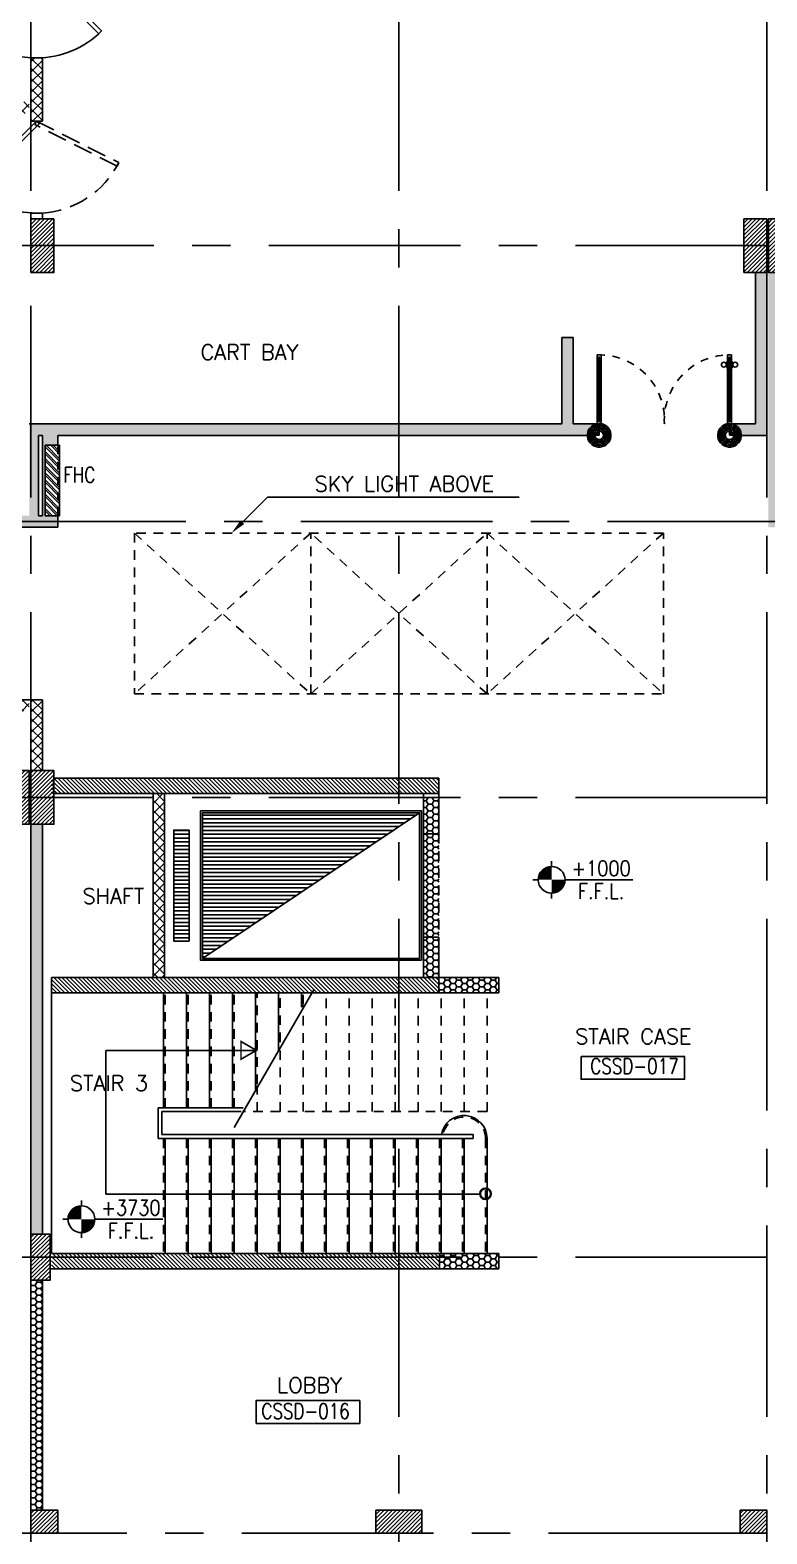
# Model space of a CAD drawing. Extents: x 417866.9 to 417960.2, y 43448 to 43538.2.
# Drawn here: x 417905.91 to 417915.52, y 43494.48 to 43514.11 of the extents above; entities that cross this region are included whole.
import ezdxf
from ezdxf.enums import TextEntityAlignment as Align

# ---------------------------------------------------------------- set-up
doc = ezdxf.new("R2010")
doc.units = 0
doc.header["$MEASUREMENT"] = 0
for name, pattern in [('CENTERX2', [4, 2.5, -0.5, 0.5, -0.5]), ('HIDDEN', [0.375, 0.25, -0.125]), ('HIDDEN2', [0.1875, 0.125, -0.0625])]:
    doc.linetypes.add(name, pattern=pattern)
doc.layers.get('0').update_dxf_attribs({"linetype": 'CONTINUOUS'})
for name, color, linetype in [('AXES', 11, 'CENTERX2'), ('BORDER', 4, 'CONTINUOUS'), ('COL', 2, 'CONTINUOUS'), ('DOOR', 4, 'CONTINUOUS'), ('EJ', 8, 'CONTINUOUS'), ('FHC', 2, 'CONTINUOUS'), ('HAT', 8, 'CONTINUOUS'), ('HIDDEN', 9, 'HIDDEN2'), ('LEV-PL', 4, 'CONTINUOUS'), ('LIFTS', 4, 'CONTINUOUS'), ('RM-BOX', 2, 'CONTINUOUS'), ('RM-IND', 5, 'CONTINUOUS'), ('RM-NAME', 2, 'CONTINUOUS'), ('RM-NO', 2, 'CONTINUOUS'), ('STR', 5, 'CONTINUOUS'), ('WALL', 2, 'CONTINUOUS'), ('WallType', 11, 'CONTINUOUS'), ('WallType2', 3, 'CONTINUOUS')]:
    doc.layers.add(name, color=color, linetype=linetype)
doc.styles.add('ROMANS', font='ROMANS.shx', dxfattribs={"width": 0.6})
doc.styles.add('S', font='ROMANS.SHX')
pattern_1 = [(0, (0, 0), (0.075, 0.04330127), [0.05, -0.1]), (120, (0, 0), (-0.074999999836, 0.043301270284), [0.05, -0.1]), (60, (0, 0), (1.64e-10, 0.086602540284), [-0.1, 0.05])]
pattern_2 = [(0, (0, 0), (0.075, 0.04330127), [0.05, -0.1]), (120, (0, 0), (-0.074999999836, 0.043301270284), [0.05, -0.1]), (60, (0, 0), (1.64e-10, 0.086602540284), [-0.1, 0.05])]
pattern_3 = [(45, (0, 0), (-0.066291260736, 0.066291260736), []), (135, (0, 0), (-0.066291260736, -0.066291260736), [])]

# ---------------------------------------------------------------- blocks, each defined once
blk = doc.blocks.new('A$C272A55A0')
at = {"layer": 'DOOR', "color": 0, "linetype": 'ByBlock'}
for p, q in [((0, 900), (0, 1050)), ((50, 1050), (0, 1050)), ((50, 950), (50, 1050)), ((1750, 950), (1750, 1050)), ((1750, 1050), (1800, 1050)), ((1800, 1050), (1800, 900)), ((0, 900), (25, 900)), ((25, 950), (50, 950)), ((25, 900), (25, 950)), ((75, 900), (25, 900)), ((25, 850), (25, 900)), ((42, 850), (25, 850)), ((58, 870), (42, 870)), ((42, 870), (42, 850)), ((58, 850), (58, 870)), ((75, 850), (58, 850)), ((75, 900), (75, 850)), ((1725, 900), (1775, 900)), ((1725, 900), (1725, 850)), ((1725, 850), (1742, 850)), ((1742, 870), (1758, 870)), ((1742, 850), (1742, 870)), ((1775, 950), (1750, 950)), ((1758, 870), (1758, 850)), ((1758, 850), (1775, 850)), ((1775, 900), (1775, 950)), ((1800, 900), (1775, 900)), ((1775, 850), (1775, 900)), ((25, 50), (42, 50)), ((25, 50), (25, 0)), ((25, 0), (75, 0)), ((75, 0), (25, 0)), ((42, 50), (42, 30)), ((42, 30), (58, 30)), ((58, 50), (75, 50)), ((58, 50), (58, 30)), ((75, 50), (75, 0)), ((1718, 160), (1709, 160)), ((1709, 95), (1709, 160)), ((1718, 95), (1709, 95)), ((1725, 173), (1718, 173)), ((1718, 173), (1718, 83)), ((1718, 95), (1718, 160)), ((1725, 83), (1718, 83)), ((1742, 50), (1725, 50)), ((1725, 50), (1725, 0)), ((1775, 0), (1725, 0)), ((1725, 0), (1775, 0)), ((1742, 50), (1742, 30)), ((1758, 30), (1742, 30)), ((1775, 50), (1758, 50)), ((1758, 50), (1758, 30)), ((1775, 173), (1782, 173)), ((1775, 83), (1782, 83)), ((1775, 50), (1775, 0)), ((1782, 173), (1782, 83)), ((1782, 160), (1791, 160)), ((1782, 95), (1782, 160)), ((1782, 95), (1791, 95)), ((1791, 95), (1791, 160))]:
    blk.add_line(p, q, dxfattribs=at)
at = {"layer": 'DOOR', "color": 9, "linetype": 'ByBlock'}
for p, q in [((50, 1050), (0, 1010)), ((50, 1050), (0, 937)), ((50, 1050), (37, 950)), ((1750, 1050), (1800, 1010)), ((1750, 1050), (1800, 937)), ((1750, 1050), (1763, 950))]:
    blk.add_line(p, q, dxfattribs=at)
at = {"layer": 'DOOR', "linetype": 'ByBlock'}
for p, q in [((25, 850), (25, 50)), ((42, 850), (42, 50)), ((58, 850), (58, 50)), ((75, 50), (75, 850)), ((1725, 50), (1725, 850)), ((1742, 850), (1742, 50)), ((1758, 850), (1758, 50)), ((1775, 850), (1775, 50))]:
    blk.add_line(p, q, dxfattribs=at)
at = {"layer": 'DOOR', "color": 0, "linetype": 'ByBlock'}
for centre in [(1676, 128), (1824, 128)]:
    blk.add_circle(centre, 32.4, dxfattribs=at)
at = {"layer": 'DOOR', "color": 9, "linetype": 'ByBlock'}
for centre, radius, start, end in [((50, 1050), 54.4, 203.2074, 270), ((50, 1050), 74.4, 227.7764, 270), ((50, 1050), 34.4, 180, 270), ((50, 1050), 14.4, 180, 270), ((1750, 1050), 14.4, 270, 0), ((1750, 1050), 34.4, 270, 0), ((1750, 1050), 54.4, 270, 336.7926), ((1750, 1050), 74.4, 270, 312.2236), ((50, 1050), 94.4, 238.0182, 270), ((50, 1050), 114, 244.0838, 257.3774), ((50, 1050), 134, 248.1598, 259.28), ((50, 1050), 154, 251.1053, 256.2858), ((1750, 1050), 94.4, 270, 301.9818), ((1750, 1050), 114, 282.6226, 295.9162), ((1750, 1050), 134, 280.72, 291.8402), ((1750, 1050), 154, 283.7142, 288.8947)]:
    blk.add_arc(centre, radius, start, end, dxfattribs=at)
at = {"layer": 'DOOR', "linetype": 'HIDDEN', "ltscale": 0.5}
for centre, start, end in [((50, 851), 268.3174, 3.2965), ((1750, 851), 176.7035, 271.6826)]:
    blk.add_arc(centre, 851, start, end, dxfattribs=at)
at = {"layer": 'WALL', "linetype": 'ByBlock'}
blk.add_line((1800, 900), (1800, 1050), dxfattribs=at)
blk = doc.blocks.new('C11')
at = {"layer": 'HAT'}
h = blk.add_hatch(dxfattribs=at)
h.set_pattern_fill('ANSI31', color=256, scale=300, style=0)
h.set_pattern_definition([(45, (-383765.23, -62181), (-26.5165043, 26.5165043), [])])
h.paths.add_polyline_path([(-20, 350), (-20, 700), (-320, 700), (-320, 350)])
h.paths.add_polyline_path([(-320, 0), (-20, 0), (-20, 350), (-320, 350)])
h = blk.add_hatch(dxfattribs=at)
h.set_pattern_fill('ANSI31', color=256, scale=300, style=0)
h.set_pattern_definition([(45, (-383445.23, -62181), (-26.5165043, 26.5165043), [])])
h.paths.add_polyline_path([(300, 350), (300, 700), (0, 700), (0, 350)])
h.paths.add_polyline_path([(0, 0), (300, 0), (300, 350), (0, 350)])
at = {"layer": 'COL'}
for points in [[(-20, 700), (-20, 0), (-320, 0), (-320, 700)], [(300, 700), (300, 0), (0, 0), (0, 700)]]:
    blk.add_lwpolyline(points, close=True, dxfattribs=at)
blk = doc.blocks.new('LEV1')
at = {"layer": 'LEV-PL'}
for p, q in [((0, 245), (0, 175)), ((-175, 0), (-245, 0)), ((175, 0), (1061, 0)), ((0, -175), (0, -245))]:
    blk.add_line(p, q, dxfattribs=at)
at = {"layer": 'LEV-PL', "const_width": 175}
for points in [[(-88, 0, -0.414214), (0, 88, -1)], [(88, 0, -0.414214), (0, -88, -1)]]:
    blk.add_lwpolyline(points, format="xyb", dxfattribs=at)
at = {"layer": 'LEV-PL'}
blk.add_circle((0, 0), 175, dxfattribs=at)
at = {"layer": 'LEV-PL', "color": 4, "style": 'S', "width": 0.85}
for tag, p in [('+0000', (646, 50)), ('F.F.L.', (646, -250))]:
    blk.add_attdef(tag, text='', height=200, dxfattribs=at).set_placement(p, align=Align.CENTER)
blk = doc.blocks.new('*X134')
at = {"color": 0}
for p, q in [((61359, 45555), (61555, 45751)), ((61359, 45608), (61502, 45751)), ((61359, 45661), (61449, 45751)), ((61359, 45714), (61396, 45751)), ((61408, 45551), (61608, 45751)), ((61461, 45551), (61661, 45751)), ((61514, 45551), (61714, 45751)), ((61567, 45551), (61767, 45751)), ((61620, 45551), (61820, 45751)), ((61673, 45551), (61873, 45751)), ((61726, 45551), (61926, 45751)), ((61779, 45551), (61979, 45751)), ((61832, 45551), (62032, 45751)), ((61885, 45551), (62085, 45751)), ((61938, 45551), (62138, 45751)), ((61991, 45551), (62191, 45751)), ((62044, 45551), (62244, 45751)), ((62097, 45551), (62297, 45751)), ((62150, 45551), (62350, 45751)), ((62203, 45551), (62403, 45751)), ((62256, 45551), (62456, 45751)), ((62309, 45551), (62509, 45751)), ((62362, 45551), (62562, 45751)), ((62415, 45551), (62615, 45751)), ((62469, 45551), (62669, 45751)), ((62522, 45551), (62722, 45751)), ((62575, 45551), (62775, 45751)), ((62628, 45551), (62828, 45751)), ((62681, 45551), (62881, 45751)), ((62734, 45551), (62934, 45751)), ((62787, 45551), (62987, 45751)), ((62840, 45551), (63040, 45751)), ((62893, 45551), (63093, 45751)), ((62946, 45551), (63146, 45751)), ((62999, 45551), (63199, 45751)), ((63052, 45551), (63252, 45751)), ((63105, 45551), (63305, 45751)), ((63158, 45551), (63358, 45751)), ((63211, 45551), (63411, 45751)), ((63264, 45551), (63464, 45751)), ((63317, 45551), (63517, 45751)), ((63370, 45551), (63570, 45751)), ((63423, 45551), (63623, 45751)), ((63476, 45551), (63676, 45751)), ((63529, 45551), (63729, 45751)), ((63582, 45551), (63782, 45751)), ((63635, 45551), (63835, 45751)), ((63688, 45551), (63888, 45751)), ((63741, 45551), (63941, 45751)), ((63794, 45551), (63994, 45751)), ((63847, 45551), (64047, 45751)), ((63900, 45551), (64100, 45751)), ((63953, 45551), (64153, 45751)), ((64006, 45551), (64206, 45751)), ((64060, 45551), (64260, 45751)), ((64113, 45551), (64313, 45751)), ((64166, 45551), (64366, 45751)), ((64219, 45551), (64419, 45751)), ((64272, 45551), (64472, 45751)), ((64325, 45551), (64525, 45751)), ((64378, 45551), (64578, 45751)), ((64431, 45551), (64631, 45751)), ((64484, 45551), (64684, 45751)), ((64537, 45551), (64737, 45751)), ((64590, 45551), (64790, 45751)), ((64643, 45551), (64843, 45751)), ((64696, 45551), (64896, 45751)), ((64749, 45551), (64949, 45751)), ((64802, 45551), (65002, 45751)), ((64855, 45551), (65055, 45751)), ((64908, 45551), (65108, 45751)), ((64961, 45551), (65161, 45751)), ((65014, 45551), (65214, 45751)), ((65067, 45551), (65267, 45751)), ((65120, 45551), (65320, 45751)), ((65173, 45551), (65373, 45751)), ((65226, 45551), (65426, 45751)), ((65279, 45551), (65479, 45751)), ((65332, 45551), (65532, 45751)), ((65385, 45551), (65585, 45751)), ((65438, 45551), (65638, 45751)), ((65491, 45551), (65691, 45751)), ((65544, 45551), (65744, 45751)), ((65597, 45551), (65797, 45751)), ((65651, 45551), (65851, 45751)), ((65704, 45551), (65904, 45751)), ((65757, 45551), (65957, 45751)), ((65810, 45551), (66010, 45751)), ((65863, 45551), (66063, 45751)), ((65916, 45551), (66116, 45751)), ((65969, 45551), (66169, 45751)), ((66022, 45551), (66222, 45751)), ((66075, 45551), (66275, 45751)), ((66128, 45551), (66328, 45751)), ((66181, 45551), (66381, 45751)), ((66234, 45551), (66409, 45726)), ((66287, 45551), (66409, 45673)), ((66340, 45551), (66409, 45620)), ((66393, 45551), (66409, 45567))]:
    blk.add_line(p, q, dxfattribs=at)
blk = doc.blocks.new('*X133')
at = {"color": 0}
for p, q in [((61359, 48207), (61553, 48401)), ((61359, 48260), (61500, 48401)), ((61359, 48313), (61447, 48401)), ((61359, 48366), (61394, 48401)), ((61406, 48201), (61606, 48401)), ((61459, 48201), (61659, 48401)), ((61512, 48201), (61712, 48401)), ((61565, 48201), (61765, 48401)), ((61618, 48201), (61818, 48401)), ((61671, 48201), (61871, 48401)), ((61724, 48201), (61924, 48401)), ((61777, 48201), (61977, 48401)), ((61830, 48201), (62030, 48401)), ((61884, 48201), (62084, 48401)), ((61937, 48201), (62137, 48401)), ((61990, 48201), (62190, 48401)), ((62043, 48201), (62243, 48401)), ((62096, 48201), (62296, 48401)), ((62149, 48201), (62349, 48401)), ((62202, 48201), (62402, 48401)), ((62255, 48201), (62455, 48401)), ((62308, 48201), (62508, 48401)), ((62361, 48201), (62561, 48401)), ((62414, 48201), (62614, 48401)), ((62467, 48201), (62667, 48401)), ((62520, 48201), (62720, 48401)), ((62573, 48201), (62773, 48401)), ((62626, 48201), (62826, 48401)), ((62679, 48201), (62879, 48401)), ((62732, 48201), (62932, 48401)), ((62785, 48201), (62985, 48401)), ((62838, 48201), (63038, 48401)), ((62891, 48201), (63091, 48401)), ((62944, 48201), (63144, 48401)), ((62997, 48201), (63197, 48401)), ((63050, 48201), (63250, 48401)), ((63103, 48201), (63303, 48401)), ((63156, 48201), (63356, 48401)), ((63209, 48201), (63409, 48401)), ((63262, 48201), (63462, 48401)), ((63315, 48201), (63515, 48401)), ((63368, 48201), (63568, 48401)), ((63421, 48201), (63621, 48401)), ((63475, 48201), (63675, 48401)), ((63528, 48201), (63728, 48401)), ((63581, 48201), (63781, 48401)), ((63634, 48201), (63834, 48401)), ((63687, 48201), (63887, 48401)), ((63740, 48201), (63940, 48401)), ((63793, 48201), (63993, 48401)), ((63846, 48201), (64046, 48401)), ((63899, 48201), (64099, 48401)), ((63952, 48201), (64152, 48401)), ((64005, 48201), (64205, 48401)), ((64058, 48201), (64258, 48401)), ((64111, 48201), (64311, 48401)), ((64164, 48201), (64364, 48401)), ((64217, 48201), (64417, 48401)), ((64270, 48201), (64470, 48401)), ((64323, 48201), (64523, 48401)), ((64376, 48201), (64576, 48401)), ((64429, 48201), (64629, 48401)), ((64482, 48201), (64682, 48401)), ((64535, 48201), (64735, 48401)), ((64588, 48201), (64788, 48401)), ((64641, 48201), (64841, 48401)), ((64694, 48201), (64894, 48401)), ((64747, 48201), (64947, 48401)), ((64800, 48201), (65000, 48401)), ((64853, 48201), (65053, 48401)), ((64906, 48201), (65106, 48401)), ((64959, 48201), (65159, 48401)), ((65012, 48201), (65212, 48401)), ((65065, 48201), (65265, 48401)), ((65119, 48201), (65319, 48401)), ((65172, 48201), (65372, 48401)), ((65225, 48201), (65425, 48401)), ((65278, 48201), (65478, 48401)), ((65331, 48201), (65531, 48401)), ((65384, 48201), (65584, 48401)), ((65437, 48201), (65637, 48401)), ((65490, 48201), (65690, 48401)), ((65543, 48201), (65743, 48401)), ((65596, 48201), (65796, 48401)), ((65649, 48201), (65849, 48401)), ((65702, 48201), (65902, 48401)), ((65755, 48201), (65955, 48401)), ((65808, 48201), (66008, 48401)), ((65861, 48201), (66061, 48401)), ((65914, 48201), (66114, 48401)), ((65967, 48201), (66167, 48401)), ((66020, 48201), (66220, 48401)), ((66073, 48201), (66273, 48401)), ((66126, 48201), (66326, 48401)), ((66179, 48201), (66379, 48401)), ((66232, 48201), (66409, 48378)), ((66285, 48201), (66409, 48325)), ((66338, 48201), (66409, 48272)), ((66391, 48201), (66409, 48219))]:
    blk.add_line(p, q, dxfattribs=at)

msp = doc.modelspace()

# ---------------------------------------------------------------- hatches: boundary and pattern name
at = {"layer": 'FHC', "linetype": 'ByBlock', "ltscale": 0.3}
h = msp.add_hatch(dxfattribs=at)
h.set_pattern_fill('ANSI32', color=11, scale=175, angle=90, style=0)
h.set_pattern_definition([(135, (417937.34262, 43275.572956), (-0.046403882, -0.046403882), []), (135, (417937.34262, 43275.60389), (-0.046403882, -0.046403882), [])])
h.paths.add_polyline_path([(417906.2916, 43508.6891), (417906.1016, 43508.6891), (417906.1016, 43507.7691), (417906.2916, 43507.7691)])
h.paths.add_polyline_path([(417906.7127, 43507.5565), (417906.2919, 43507.5565), (417906.2919, 43507.819), (417906.7127, 43507.819)], flags=9)
at = {"layer": 'HAT'}
h = msp.add_hatch(dxfattribs=at)
h.set_pattern_fill('ANSI31', color=256, scale=0.3, style=0)
h.set_pattern_definition([(45, (417522.471385, 43448.763322), (-0.0265165043, 0.0265165043), [])])
h.paths.add_polyline_path([(417906.2166, 43511.2943), (417906.2166, 43511.6443), (417905.9166, 43511.6443), (417905.9166, 43511.2943)])
h.paths.add_polyline_path([(417905.9166, 43510.9443), (417906.2166, 43510.9443), (417906.2166, 43511.2943), (417905.9166, 43511.2943)])
h = msp.add_hatch(dxfattribs=at)
h.set_pattern_fill('ANSI31', color=256, scale=0.3, style=0)
h.set_pattern_definition([(45, (417522.421385, 43455.963322), (-0.0265165043, 0.0265165043), [])])
h.paths.add_polyline_path([(417906.1666, 43498.3943), (417905.9166, 43498.3943), (417905.9166, 43498.0943), (417906.1666, 43498.0943)])
h.paths.add_polyline_path([(417906.1666, 43498.0943), (417905.9166, 43498.0943), (417905.9166, 43497.7943), (417906.1666, 43497.7943)])
h = msp.add_hatch(dxfattribs=at)
h.set_pattern_fill('ANSI31', color=256, scale=0.3, style=0)
h.set_pattern_definition([(135, (418670.847433, 43455.963322), (0.0265165043, 0.0265165043), [])])
h.paths.add_polyline_path([(417910.9866, 43498.1443), (417911.2366, 43498.1443), (417911.2366, 43498.0943), (417910.9866, 43498.0943)])
h.paths.add_polyline_path([(417910.9866, 43498.0943), (417911.2366, 43498.0943), (417911.2366, 43497.9443), (417910.9866, 43497.9443)])
h.paths.add_polyline_path([(417909.7866, 43498.0943), (417910.9866, 43498.0943), (417910.9866, 43497.9443), (417909.7866, 43497.9443)])
h.paths.add_polyline_path([(417909.7866, 43498.1443), (417910.9866, 43498.1443), (417910.9866, 43498.0943), (417909.7866, 43498.0943)])
h.paths.add_polyline_path([(417908.5866, 43498.0943), (417909.7866, 43498.0943), (417909.7866, 43497.9443), (417908.5866, 43497.9443)])
h.paths.add_polyline_path([(417908.5866, 43498.1443), (417909.7866, 43498.1443), (417909.7866, 43498.0943), (417908.5866, 43498.0943)])
h.paths.add_polyline_path([(417907.3866, 43498.0943), (417908.5866, 43498.0943), (417908.5866, 43497.9443), (417907.3866, 43497.9443)])
h.paths.add_polyline_path([(417907.3866, 43498.1443), (417908.5866, 43498.1443), (417908.5866, 43498.0943), (417907.3866, 43498.0943)])
h.paths.add_polyline_path([(417906.1866, 43498.1443), (417907.3866, 43498.1443), (417907.3866, 43498.0943), (417906.1866, 43498.0943)])
h.paths.add_polyline_path([(417906.1866, 43498.0943), (417907.3866, 43498.0943), (417907.3866, 43497.9443), (417906.1866, 43497.9443)])
h = msp.add_hatch(dxfattribs=at)
h.set_pattern_fill('ANSI31', color=256, scale=0.3, style=0)
h.set_pattern_definition([(45, (417522.521385, 43455.963322), (-0.0265165043, 0.0265165043), [])])
h.paths.add_polyline_path([(417905.9166, 43494.4943), (417906.2666, 43494.4943), (417906.2666, 43494.7943), (417905.9166, 43494.7943)])
h = msp.add_hatch(dxfattribs=at)
h.set_pattern_fill('ANSI31', color=256, scale=0.3, style=0)
h.set_pattern_definition([(45, (417552.171385, 43455.963322), (-0.0265165043, 0.0265165043), [])])
h.paths.add_polyline_path([(417910.7166, 43494.4943), (417910.7166, 43494.7943), (417910.4166, 43494.7943), (417910.4166, 43494.4943)])
h.paths.add_polyline_path([(417911.0166, 43494.4943), (417911.0166, 43494.7943), (417910.7166, 43494.7943), (417910.7166, 43494.4943)])
h = msp.add_hatch(dxfattribs=at)
h.set_pattern_fill('ANSI31', color=256, scale=0.3, style=0)
h.set_pattern_definition([(45, (417531.771385, 43455.963322), (-0.0265165043, 0.0265165043), [])])
h.paths.add_polyline_path([(417915.1666, 43494.4943), (417915.5166, 43494.4943), (417915.5166, 43494.7943), (417915.1666, 43494.7943)])
at = {"layer": 'LIFTS'}
h = msp.add_hatch(dxfattribs=at)
h.set_pattern_fill('_U', color=8, scale=0.05, style=0, pattern_type=0)
h.set_pattern_definition([(180, (418343.272364, 43455.96332), (0, 0.05), [])])
h.paths.add_polyline_path([(417910.9866, 43503.8943), (417908.1555, 43501.9943), (417908.1555, 43503.8943)])
h.paths.add_polyline_path([(417907.9805, 43503.6693), (417907.9805, 43502.2193), (417907.7805, 43502.2193), (417907.7805, 43503.6693)])
at = {"layer": 'WallType'}
h = msp.add_hatch(dxfattribs=at)
h.set_pattern_fill('ANSI37', color=256, scale=0.75, style=0)
h.set_pattern_definition(pattern_3)
h.paths.add_polyline_path([(417905.8966, 43513.1693), (417904.7716, 43513.1693), (417904.7716, 43513.782), (417904.6216, 43513.782), (417904.6216, 43513.0193), (417905.8966, 43513.0193)])
h.paths.add_polyline_path([(417906.0666, 43513.7443), (417905.9166, 43513.7443), (417905.9166, 43512.9193), (417906.0666, 43512.9193)])
h = msp.add_hatch(dxfattribs=at)
h.set_pattern_fill('ANSI37', color=256, scale=0.75, style=0)
h.set_pattern_definition(pattern_3)
h.paths.add_polyline_path([(417905.8966, 43505.3693), (417892.7716, 43505.3693), (417892.7716, 43505.2193), (417905.8966, 43505.2193)])
h.paths.add_polyline_path([(417906.0666, 43505.3693), (417905.9166, 43505.3693), (417905.9166, 43504.4443), (417906.0666, 43504.4443)])
h = msp.add_hatch(dxfattribs=at)
h.set_pattern_fill('ANSI37', color=256, scale=0.75, style=0)
h.set_pattern_definition(pattern_3)
h.paths.add_polyline_path([(417907.6616, 43504.0943), (417907.5116, 43504.0943), (417907.5116, 43501.7443), (417907.6616, 43501.7443)])
h.paths.add_polyline_path([(417907.6616, 43504.1443), (417907.5116, 43504.1443), (417907.5116, 43504.0943), (417907.6616, 43504.0943)])
at = {"layer": 'WallType2'}
h = msp.add_hatch(dxfattribs=at)
h.set_pattern_fill('HONEY', color=256, scale=0.4, style=0)
h.set_pattern_definition(pattern_1)
h.paths.add_polyline_path([(417915.5166, 43510.9443), (417915.3666, 43510.9443), (417915.3666, 43508.9693), (417915.0791, 43508.9693), (417915.0791, 43508.8193), (417915.5166, 43508.8193)])
h.paths.add_polyline_path([(417915.6866, 43510.9443), (417915.5366, 43510.9443), (417915.5366, 43507.6193), (417919.7991, 43507.6193), (417919.7991, 43507.7613), (417920.2491, 43507.7613), (417920.2491, 43507.6193), (417920.3491, 43507.6193), (417920.3491, 43507.7613), (417920.7991, 43507.7613), (417920.7991, 43507.6193), (417920.8991, 43507.6193), (417920.8991, 43507.7613), (417921.3491, 43507.7613), (417921.3491, 43507.6193), (417921.4491, 43507.6193), (417921.4491, 43507.7613), (417921.8991, 43507.7613), (417921.8991, 43507.6193), (417922.4866, 43507.6193), (417922.4866, 43507.8193), (417919.2116, 43507.8193), (417919.2116, 43507.8293), (417922.4866, 43507.8293), (417922.4866, 43507.9293), (417919.0616, 43507.9293), (417919.0616, 43507.7693), (417915.6866, 43507.7693)])
h.paths.add_polyline_path([(417920.4116, 43511.9476), (417920.2616, 43511.9476), (417920.2616, 43511.5443), (417915.8366, 43511.5443), (417915.8366, 43511.3943), (417920.4116, 43511.3943)])
h = msp.add_hatch(dxfattribs=at)
h.set_pattern_fill('HONEY', color=256, scale=0.4, style=0)
h.set_pattern_definition(pattern_1)
h.paths.add_polyline_path([(417902.9716, 43511.1943), (417898.9466, 43511.1943), (417898.9466, 43511.0443), (417899.9716, 43511.0443), (417902.8216, 43511.0443), (417902.8216, 43507.7693), (417901.1216, 43507.7693), (417901.1216, 43507.6193), (417906.2666, 43507.6193), (417906.2666, 43507.7691), (417906.1016, 43507.7691), (417906.1016, 43508.6891), (417906.2666, 43508.6891), (417906.2666, 43508.8193), (417913.2791, 43508.8193), (417913.2791, 43508.9693), (417912.9916, 43508.9693), (417912.9916, 43510.0943), (417912.8416, 43510.0943), (417912.8416, 43508.9693), (417905.8966, 43508.9693), (417905.8966, 43507.7693), (417902.9716, 43507.7693)])
h.paths.add_polyline_path([(417906.0166, 43508.8193), (417906.0666, 43508.8193), (417906.0666, 43507.7693), (417906.0166, 43507.7693)], flags=16)
h = msp.add_hatch(dxfattribs=at)
h.set_pattern_fill('HONEY', color=256, scale=0.4, style=0)
h.set_pattern_definition(pattern_2)
h.paths.add_polyline_path([(417911.2366, 43504.0943), (417911.0366, 43504.0943), (417911.0366, 43503.6193), (417911.2366, 43503.6193)])
h.paths.add_polyline_path([(417911.2366, 43503.6193), (417911.0366, 43503.6193), (417911.0366, 43502.2693), (417911.2366, 43502.2693)])
h.paths.add_polyline_path([(417911.2366, 43502.2693), (417911.0366, 43502.2693), (417911.0366, 43501.7443), (417911.2366, 43501.7443)])
h.paths.add_polyline_path([(417912.0201, 43501.7443), (417911.2366, 43501.7443), (417911.2366, 43501.5443), (417912.0201, 43501.5443)])
h = msp.add_hatch(dxfattribs=at)
h.set_pattern_fill('HONEY', color=256, scale=0.4, style=0)
h.set_pattern_definition(pattern_2)
h.paths.add_polyline_path([(417906.0666, 43503.7443), (417905.9166, 43503.7443), (417905.9166, 43498.3943), (417906.0666, 43498.3943), (417906.0666, 43500.1943)])
h = msp.add_hatch(dxfattribs=at)
h.set_pattern_fill('HONEY', color=256, scale=0.4, style=0)
h.set_pattern_definition(pattern_2)
h.paths.add_polyline_path([(417912.0201, 43498.1443), (417911.2466, 43498.1443), (417911.2466, 43498.0943), (417912.0201, 43498.0943)])
h.paths.add_polyline_path([(417912.0201, 43498.0943), (417911.2466, 43498.0943), (417911.2466, 43497.9443), (417912.0201, 43497.9443)])
h = msp.add_hatch(dxfattribs=at)
h.set_pattern_fill('HONEY', color=256, scale=0.4, style=0)
h.set_pattern_definition(pattern_2)
h.paths.add_polyline_path([(417906.0666, 43497.7943), (417905.9166, 43497.7943), (417905.9166, 43494.7943), (417906.0666, 43494.7943)])

# ---------------------------------------------------------------- linework, layer by layer
at = {"layer": 'AXES'}
for p, q in [((417910.7166, 43460.01), (417910.7166, 43537.5491)), ((417905.9166, 43460.01), (417905.9166, 43537.1991)), ((417915.5166, 43460.01), (417915.5166, 43537.1991)), ((417959.5194, 43511.2943), (417889.6966, 43511.2943)), ((417947.9366, 43507.6943), (417889.6966, 43507.6943)), ((417959.5194, 43504.0943), (417889.6966, 43504.0943)), ((417959.5194, 43498.0943), (417889.6966, 43498.0943)), ((417959.1694, 43494.4943), (417889.6966, 43494.4943))]:
    msp.add_line(p, q, dxfattribs=at)
at = {"layer": 'COL'}
for points in [[(417906.2166, 43511.6443), (417906.2166, 43510.9443), (417905.9166, 43510.9443), (417905.9166, 43511.6443)], [(417911.2366, 43504.3443), (417906.2166, 43504.3443), (417906.2166, 43504.1443), (417911.2366, 43504.1443)], [(417911.2366, 43501.7443), (417906.1866, 43501.7443), (417906.1866, 43501.5443), (417911.2366, 43501.5443)], [(417906.1666, 43498.3943), (417906.1666, 43497.7943), (417905.9166, 43497.7943), (417905.9166, 43498.3943)], [(417905.9166, 43494.7943), (417905.9166, 43494.4943), (417906.2666, 43494.4943), (417906.2666, 43494.7943)], [(417911.0166, 43494.7943), (417910.4166, 43494.7943), (417910.4166, 43494.4943), (417911.0166, 43494.4943)], [(417915.1666, 43494.7943), (417915.1666, 43494.4943), (417915.5166, 43494.4943), (417915.5166, 43494.7943)]]:
    msp.add_lwpolyline(points, close=True, dxfattribs=at)
at = {"layer": 'DOOR', "color": 11, "linetype": 'HIDDEN'}
for points in [[(417904.9205, 43514.4033), (417904.943, 43514.3587), (417906.0142, 43514.8997), (417905.9916, 43514.9443), (417904.9205, 43514.4033, 0.2646419), (417905.9166, 43513.7443, 0.4142117)], [(417907.0627, 43512.3783), (417907.0402, 43512.3337), (417905.9691, 43512.8747), (417905.9916, 43512.9193), (417907.0627, 43512.3783, -0.2646419), (417906.0666, 43511.7193, -0.4142117)]]:
    msp.add_lwpolyline(points, format="xyb", dxfattribs=at)
at = {"layer": 'DOOR'}
for points in [[(417906.8401, 43514.0958), (417906.8048, 43514.0604), (417905.9563, 43514.909), (417905.9916, 43514.9443), (417906.8401, 43514.0958, -0.1989107), (417905.9916, 43513.7443, -0.4142117)], [(417905.1431, 43512.0708), (417905.1784, 43512.0354), (417906.027, 43512.884), (417905.9916, 43512.9193), (417905.1431, 43512.0708, 0.1989107), (417905.9916, 43511.7193, 0.4142117)]]:
    msp.add_lwpolyline(points, format="xyb", dxfattribs=at)
at = {"layer": 'FHC', "linetype": 'ByBlock', "ltscale": 0.3}
for p, q in [((417906.1016, 43507.7691), (417906.1016, 43508.6891)), ((417906.1016, 43508.6891), (417906.2916, 43508.6891)), ((417906.2916, 43508.6891), (417906.2916, 43507.7691)), ((417906.2916, 43507.7691), (417906.1016, 43507.7691))]:
    msp.add_line(p, q, dxfattribs=at)
at = {"layer": 'FHC', "color": 250, "linetype": 'HIDDEN', "ltscale": 0.25}
msp.add_line((417906.2666, 43507.7721), (417906.2666, 43508.6874), dxfattribs=at)
at = {"layer": 'HIDDEN'}
for p, q in [((417914.1666, 43507.5443), (417907.2666, 43507.5443)), ((417907.2666, 43507.5443), (417907.2666, 43505.4443)), ((417909.5666, 43507.5443), (417907.2666, 43505.4443)), ((417907.2666, 43507.5443), (417909.5666, 43505.4443)), ((417911.8666, 43505.4443), (417909.5666, 43507.5443)), ((417909.5666, 43505.4443), (417911.8666, 43507.5443)), ((417909.5666, 43505.4443), (417909.5666, 43507.5443)), ((417909.5666, 43505.4443), (417909.5666, 43507.5443)), ((417914.1666, 43507.5443), (417911.8666, 43505.4443)), ((417911.8666, 43507.5443), (417914.1666, 43505.4443)), ((417911.8666, 43505.4443), (417911.8666, 43507.5443)), ((417911.8666, 43505.4443), (417911.8666, 43507.5443)), ((417914.1666, 43505.4443), (417914.1666, 43507.5443)), ((417907.2666, 43505.4443), (417914.1666, 43505.4443)), ((417911.0366, 43503.6193), (417911.0366, 43502.2693)), ((417911.2366, 43503.6193), (417911.2366, 43502.2693))]:
    msp.add_line(p, q, dxfattribs=at)
at = {"layer": 'LIFTS'}
for p, q in [((417910.9866, 43503.8943), (417908.1555, 43501.9943)), ((417911.0366, 43502.2693), (417911.0366, 43503.6193))]:
    msp.add_line(p, q, dxfattribs=at)
for points in [[(417911.0116, 43501.9693), (417908.1305, 43501.9693), (417908.1305, 43503.9193), (417911.0116, 43503.9193)], [(417910.9866, 43501.9943), (417908.1555, 43501.9943), (417908.1555, 43503.8943), (417910.9866, 43503.8943)], [(417907.9805, 43502.2193), (417907.7805, 43502.2193), (417907.7805, 43503.6693), (417907.9805, 43503.6693)]]:
    msp.add_lwpolyline(points, close=True, dxfattribs=at)
at = {"layer": 'RM-BOX'}
for points in [[(417913.0921, 43500.7161), (417914.4419, 43500.7161), (417914.4419, 43500.4161), (417913.0921, 43500.4161)], [(417910.2069, 43496.2264), (417908.8571, 43496.2264), (417908.8571, 43495.9264), (417910.2069, 43495.9264)]]:
    msp.add_lwpolyline(points, close=True, dxfattribs=at)
at = {"layer": 'RM-IND'}
for p, q in [((417908.6757, 43507.6854), (417909.0041, 43508.0122)), ((417909.0041, 43508.0122), (417909.5171, 43508.0122)), ((417909.5171, 43508.0122), (417912.2837, 43508.0122))]:
    msp.add_line(p, q, dxfattribs=at)
msp.add_solid([(417908.6992, 43507.6618), (417908.6522, 43507.709), (417908.5339, 43507.5443)], dxfattribs=at)
at = {"layer": 'STR'}
for p, q in [((417907.6466, 43500.0443), (417907.6466, 43501.5443)), ((417907.9466, 43500.0443), (417907.9466, 43501.5443)), ((417908.2466, 43500.0443), (417908.2466, 43501.5443)), ((417908.5466, 43500.0443), (417908.5466, 43501.5443)), ((417909.6111, 43501.5938), (417908.5678, 43499.7867)), ((417908.8466, 43500.285), (417908.8466, 43501.5443)), ((417909.1466, 43500.7943), (417909.1466, 43501.5443)), ((417909.4466, 43501.3589), (417909.4466, 43501.5443)), ((417906.8966, 43500.7943), (417908.8666, 43500.7943)), ((417906.8966, 43500.7943), (417906.8966, 43498.9193)), ((417908.6877, 43500.0443), (417907.5766, 43500.0443)), ((417907.5766, 43500.0443), (417907.5766, 43499.6443)), ((417908.6588, 43499.9943), (417907.6266, 43499.9943)), ((417907.6266, 43499.9943), (417907.6266, 43499.6943)), ((417911.6866, 43499.6943), (417907.6266, 43499.6943)), ((417911.6866, 43499.6943), (417911.6866, 43499.6443)), ((417911.6866, 43499.6443), (417907.5766, 43499.6443)), ((417907.6666, 43499.6443), (417907.6666, 43498.1443)), ((417907.9666, 43499.6443), (417907.9666, 43498.1443)), ((417908.2666, 43499.6443), (417908.2666, 43498.1443)), ((417908.5666, 43499.6443), (417908.5666, 43498.1443)), ((417908.8666, 43499.6443), (417908.8666, 43498.1443)), ((417909.1666, 43499.6443), (417909.1666, 43498.1443)), ((417909.4666, 43499.6443), (417909.4666, 43498.1443)), ((417909.7666, 43499.6443), (417909.7666, 43498.1443)), ((417910.0666, 43499.6443), (417910.0666, 43498.1443)), ((417910.3666, 43499.6443), (417910.3666, 43498.1443)), ((417910.6666, 43499.6443), (417910.6666, 43498.1443)), ((417910.9666, 43499.6443), (417910.9666, 43498.1443)), ((417911.2666, 43499.6443), (417911.2666, 43498.1443)), ((417911.5666, 43499.6443), (417911.5666, 43498.1443)), ((417911.8666, 43499.6443), (417911.8666, 43498.1443)), ((417911.7717, 43498.9193), (417906.8966, 43498.9193))]:
    msp.add_line(p, q, dxfattribs=at)
at = {"layer": 'STR', "linetype": 'HIDDEN2'}
for p, q in [((417907.6666, 43500.0443), (417907.6666, 43501.5443)), ((417907.9666, 43500.0443), (417907.9666, 43501.5443)), ((417908.2666, 43500.0443), (417908.2666, 43501.5443)), ((417908.5666, 43500.0443), (417908.5666, 43501.5443)), ((417908.8666, 43500.3543), (417908.8666, 43501.5443)), ((417909.1666, 43500.9003), (417909.1666, 43501.5443)), ((417909.4666, 43501.3935), (417909.4666, 43501.5443)), ((417909.7666, 43499.9943), (417909.7666, 43501.5443)), ((417910.0666, 43499.9943), (417910.0666, 43501.5443)), ((417910.3666, 43499.9943), (417910.3666, 43501.5443)), ((417910.6666, 43499.9943), (417910.6666, 43501.5443)), ((417910.9666, 43499.9943), (417910.9666, 43501.5443)), ((417911.2666, 43499.9943), (417911.2666, 43501.5443)), ((417911.5666, 43499.9943), (417911.5666, 43501.5443)), ((417911.8666, 43499.9943), (417911.8666, 43501.5443)), ((417909.4666, 43499.9943), (417909.4666, 43501.3817)), ((417909.1666, 43499.9943), (417909.1666, 43500.8662)), ((417908.8666, 43499.9943), (417908.8666, 43500.3351)), ((417911.8666, 43499.9943), (417908.6788, 43499.9943)), ((417907.6466, 43499.6443), (417907.6466, 43498.1443)), ((417907.9466, 43499.6443), (417907.9466, 43498.1443)), ((417908.2466, 43499.6443), (417908.2466, 43498.1443)), ((417908.5466, 43499.6443), (417908.5466, 43498.1443)), ((417908.8466, 43499.6443), (417908.8466, 43498.1443)), ((417909.1466, 43499.6443), (417909.1466, 43498.1443)), ((417909.4466, 43499.6443), (417909.4466, 43498.1443)), ((417909.7466, 43499.6443), (417909.7466, 43498.1443)), ((417910.0466, 43499.6443), (417910.0466, 43498.1443)), ((417910.3466, 43499.6443), (417910.3466, 43498.1443)), ((417910.6466, 43499.6443), (417910.6466, 43498.1443)), ((417910.9466, 43499.6443), (417910.9466, 43498.1443)), ((417911.2466, 43499.6443), (417911.2466, 43498.1443)), ((417911.5466, 43499.6443), (417911.5466, 43498.1443)), ((417911.8466, 43499.6443), (417911.8466, 43498.1443))]:
    msp.add_line(p, q, dxfattribs=at)
at = {"layer": 'STR', "const_width": 0.0215}
msp.add_lwpolyline([(417908.6575, 43500.6789), (417908.6575, 43500.9098), (417908.8575, 43500.7943)], close=True, dxfattribs=at)
at = {"layer": 'STR'}
for radius in [0.075, 0.065]:
    msp.add_circle((417911.8466, 43498.9231), radius, dxfattribs=at)
msp.add_arc((417911.5666, 43499.6443), 0.3, 0, 170.40593, dxfattribs=at)
at = {"layer": 'STR', "linetype": 'HIDDEN2'}
msp.add_arc((417911.5666, 43499.6443), 0.28, 0, 170.40593, dxfattribs=at)
at = {"layer": 'WALL'}
for p, q in [((417905.9166, 43512.9193), (417905.9166, 43513.7443)), ((417906.0666, 43513.7443), (417905.9166, 43513.7443)), ((417906.0666, 43512.9193), (417906.0666, 43513.7443)), ((417905.9166, 43512.9193), (417906.0666, 43512.9193)), ((417905.9166, 43511.7193), (417906.0666, 43511.7193)), ((417905.9166, 43511.6443), (417905.9166, 43511.7193)), ((417906.0666, 43511.7193), (417906.0666, 43511.6443)), ((417915.5166, 43508.8193), (417915.5166, 43511.0443)), ((417915.3666, 43508.9693), (417915.3666, 43510.9443)), ((417912.8416, 43510.0943), (417912.8416, 43508.9693)), ((417912.8416, 43510.0943), (417912.9916, 43510.0943)), ((417912.9916, 43510.0943), (417912.9916, 43508.9693)), ((417915.3666, 43508.9693), (417915.3666, 43509.6887)), ((417905.8966, 43508.9693), (417912.8416, 43508.9693)), ((417912.9916, 43508.9693), (417913.2791, 43508.9693)), ((417913.2791, 43508.9693), (417913.2791, 43508.8193)), ((417915.0791, 43508.9693), (417915.3666, 43508.9693)), ((417915.0791, 43508.9693), (417915.0791, 43508.8193)), ((417906.0166, 43508.8193), (417906.0666, 43508.8193)), ((417906.0166, 43507.7693), (417906.0166, 43508.8193)), ((417906.0666, 43507.7693), (417906.0666, 43508.8193)), ((417906.2666, 43508.8193), (417913.2791, 43508.8193)), ((417906.2666, 43508.6891), (417906.2666, 43508.8193)), ((417915.0791, 43508.8193), (417915.5166, 43508.8193)), ((417906.0166, 43507.7693), (417906.0666, 43507.7693)), ((417906.2666, 43507.6193), (417906.2666, 43507.7691)), ((417906.2666, 43507.6193), (417901.1216, 43507.6193)), ((417892.7716, 43505.3693), (417906.0666, 43505.3693)), ((417905.9166, 43505.3693), (417905.9166, 43504.4443)), ((417906.0666, 43505.3693), (417906.0666, 43504.4443)), ((417907.5116, 43504.1443), (417907.5116, 43501.7443)), ((417907.6616, 43504.1443), (417907.6616, 43501.7443)), ((417911.0366, 43503.6193), (417911.0366, 43504.1443)), ((417911.2366, 43503.6193), (417911.2366, 43504.1443)), ((417905.9166, 43498.3943), (417905.9166, 43503.7443)), ((417906.0666, 43498.3943), (417906.0666, 43503.7443)), ((417911.0366, 43503.6193), (417911.2366, 43503.6193)), ((417911.0366, 43502.2693), (417911.2366, 43502.2693)), ((417911.0366, 43501.7443), (417911.0366, 43502.2693)), ((417911.2366, 43501.7443), (417911.2366, 43502.2693)), ((417911.2366, 43501.7443), (417912.0201, 43501.7443)), ((417912.0201, 43501.7443), (417912.0201, 43501.5443)), ((417906.1866, 43498.1443), (417906.1866, 43501.5443)), ((417911.2366, 43501.5443), (417912.0201, 43501.5443)), ((417906.0666, 43498.3943), (417906.0666, 43500.1943)), ((417912.0201, 43498.1443), (417906.1866, 43498.1443)), ((417912.0201, 43498.1443), (417912.0201, 43497.9443)), ((417912.0201, 43497.9443), (417906.1666, 43497.9443)), ((417905.9166, 43494.7943), (417905.9166, 43497.7943)), ((417905.9166, 43494.7943), (417905.9166, 43497.7943)), ((417906.0666, 43494.7943), (417906.0666, 43497.7943)), ((417905.9166, 43496.0443), (417905.9166, 43488.7243))]:
    msp.add_line(p, q, dxfattribs=at)
at = {"layer": 'WallType'}
msp.add_line((417911.2466, 43498.1443), (417911.2466, 43497.9443), dxfattribs=at)

# ---------------------------------------------------------------- block references
at = {"layer": 'BORDER', "xscale": 0.001000000047497451, "yscale": 0.0009999999892897904, "zscale": 0.001}
msp.add_blockref('LEV1', (417906.5766, 43498.5908), dxfattribs=at).add_auto_attribs({'F.F.L.': 'F.F.L.', '+0000': '+3730'})
at = {"layer": 'DOOR', "color": 0, "xscale": -0.001000000047497451, "yscale": 0.0009999999892897904, "zscale": 0.001, "rotation": 180}
msp.add_blockref('A$C272A55A0', (417913.2791, 43509.8697), dxfattribs=at)
at = {"layer": 'EJ', "color": 2, "linetype": 'ByBlock', "xscale": 0.001000000047497451, "yscale": 0.0009999999892897904, "zscale": 0.001}
for p in [(417915.5366, 43510.9443), (417905.9166, 43503.7443)]:
    msp.add_blockref('C11', p, dxfattribs=at)
at = {"layer": 'HAT', "xscale": -0.001000000047497451, "yscale": 0.0009999999892897904, "zscale": 0.001}
for name, p in [('*X133', (417972.5958, 43455.9433)), ('*X134', (417972.5958, 43455.9933))]:
    msp.add_blockref(name, p, dxfattribs=at)
at = {"layer": 'HAT', "xscale": 0.001000000047497451, "yscale": 0.0009999999892897904, "zscale": 0.001}
msp.add_blockref('LEV1', (417912.7085, 43503.0193), dxfattribs=at).add_auto_attribs({'F.F.L.': 'F.F.L.', '+0000': '+1000'})

# ---------------------------------------------------------------- texts
at = {"layer": 'FHC', "style": 'ROMANS', "width": 0.8}
msp.add_text('FHC', height=0.2, dxfattribs=at).set_placement((417906.3392, 43508.2028))
at = {"layer": 'RM-NAME', "style": 'ROMANS'}
for s, p in [(' CART BAY', (417908.6995, 43509.9046)), ('SHAFT', (417906.9933, 43502.8075)), ('STAIR CASE', (417913.7745, 43500.9763)), ('STAIR 3', (417906.9358, 43500.3664))]:
    msp.add_text(s, height=0.2, dxfattribs=at).set_placement(p, align=Align.MIDDLE)
msp.add_text('SKY LIGHT ABOVE', height=0.2, dxfattribs=at).set_placement((417909.6171, 43508.1872), align=Align.MIDDLE_LEFT)
msp.add_attdef('LOBBY', text='', height=0.2, dxfattribs=at).set_placement((417909.5515, 43496.4264), align=Align.MIDDLE)
at = {"layer": 'RM-NO', "style": 'ROMANS', "width": 0.8}
for tag, text, p in [('CSSD-017', '', (417913.7893, 43500.5884)), ('CSSD-016', 'H0-A00', (417909.4996, 43496.0867))]:
    msp.add_attdef(tag, text=text, height=0.2, dxfattribs=at).set_placement(p, align=Align.MIDDLE)

doc.saveas('drawing.dxf')
